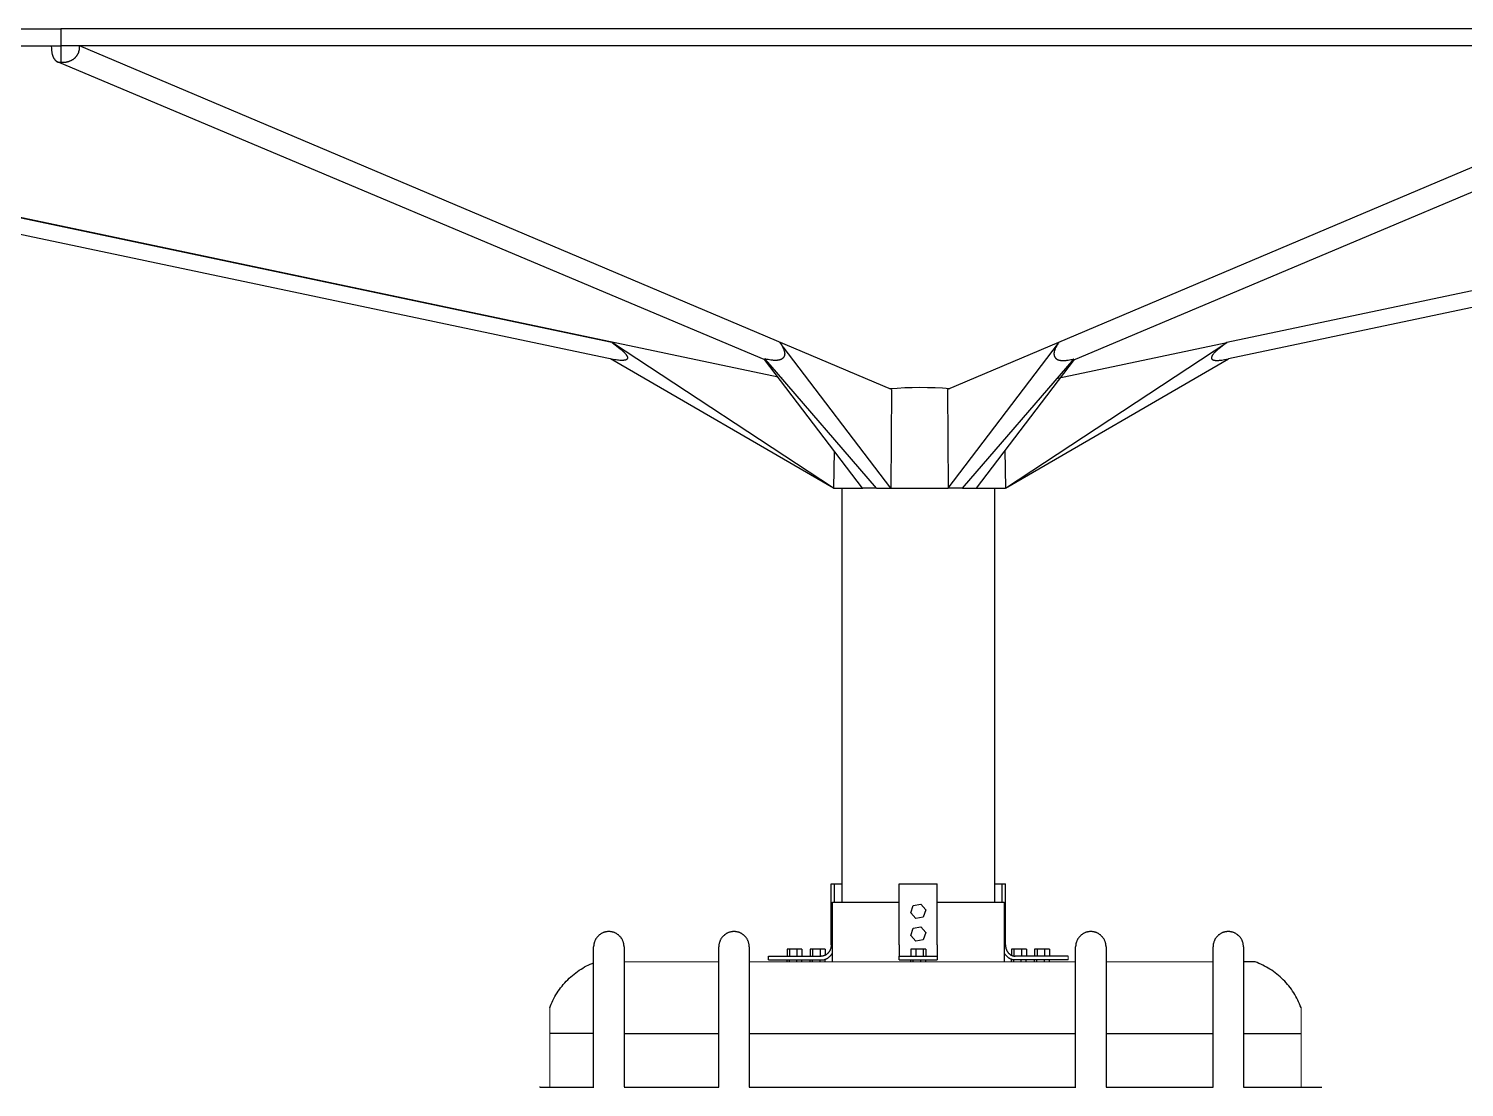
# Model space of a CAD drawing. Header units: millimetres. Extents: x 1.5 to 37.9, y -0.3 to 12.6.
# Drawn here: x 14.998 to 16.886, y 6.272 to 7.665 of the extents above; entities that cross this region are included whole.
import ezdxf

# ---------------------------------------------------------------- set-up
doc = ezdxf.new("R2010")
doc.units = ezdxf.units.MM
doc.layers.add('0.2', color=6, linetype='Continuous', lineweight=15)
doc.layers.add('0.3', color=4, linetype='Continuous', lineweight=20)

msp = doc.modelspace()

# ---------------------------------------------------------------- linework, layer by layer
at = {"layer": '0.2', "lineweight": -3}
for points in [[(15.7409, 6.3431), (15.7067, 6.3431), (15.6844, 6.3431), (15.6832, 6.3431)], [(15.7809, 6.3431), (15.9056, 6.3431)], [(15.9456, 6.3431), (16.3749, 6.3431)], [(16.4149, 6.3431), (16.5557, 6.3431)], [(16.5957, 6.3431), (16.6715, 6.3431)]]:
    msp.add_lwpolyline(points, dxfattribs=at)
at = {"layer": '0.3'}
for p, q in [((16.3649, 6.4449), (16.3649, 6.4399)), ((15.7809, 6.4374), (15.9056, 6.4374)), ((15.9456, 6.4374), (16.3749, 6.4374)), ((16.4149, 6.4374), (16.5557, 6.4374)), ((15.6832, 6.2724), (15.6832, 6.3769)), ((16.6715, 6.3772), (16.6715, 6.2724))]:
    msp.add_line(p, q, dxfattribs=at)
at = {"layer": '0.3', "lineweight": -3}
for points in [[(13.9106, 7.6652), (15.0401, 7.6652)], [(17.2989, 7.6652), (15.0401, 7.6652)], [(15.0401, 7.6652), (15.0401, 7.6426)], [(13.9106, 7.6426), (15.0401, 7.6426)], [(15.9835, 7.2066), (13.923, 7.6408)], [(15.7648, 7.2522), (13.923, 7.64)], [(15.0275, 7.6426), (15.0276, 7.6394), (15.0276, 7.6383), (15.0277, 7.6373), (15.0278, 7.6362), (15.028, 7.6352), (15.0281, 7.6342), (15.0283, 7.6332), (15.0285, 7.6323), (15.0288, 7.6313), (15.0289, 7.6309), (15.029, 7.6304), (15.0292, 7.63), (15.0293, 7.6296), (15.0295, 7.6291), (15.0297, 7.6287), (15.0298, 7.6283), (15.03, 7.6279), (15.0302, 7.6275), (15.0304, 7.6272), (15.0306, 7.6268), (15.0308, 7.6264), (15.031, 7.6261), (15.0312, 7.6257), (15.0315, 7.6254), (15.0317, 7.625), (15.032, 7.6246), (15.0323, 7.6243), (15.0326, 7.624), (15.0327, 7.6238), (15.0328, 7.6237), (15.033, 7.6235), (15.0331, 7.6234), (15.0333, 7.6233), (15.0334, 7.6231), (15.0335, 7.623), (15.0337, 7.6229), (15.0338, 7.6228), (15.034, 7.6227), (15.0341, 7.6226), (15.0343, 7.6224), (15.0344, 7.6223), (15.0346, 7.6222), (15.0347, 7.6222), (15.0349, 7.6221), (15.035, 7.622), (15.0352, 7.6219), (15.0353, 7.6218), (15.0355, 7.6217), (15.0356, 7.6217), (15.0358, 7.6216)], [(15.0401, 7.6426), (15.0401, 7.6212)], [(17.2989, 7.6426), (15.0401, 7.6426)], [(15.0401, 7.6212), (15.0406, 7.6212), (15.0412, 7.6211), (15.0418, 7.6211), (15.0424, 7.6211), (15.043, 7.6211), (15.0435, 7.6211), (15.0441, 7.6211), (15.0447, 7.6212), (15.0453, 7.6212), (15.0458, 7.6213), (15.0464, 7.6213), (15.047, 7.6214), (15.0476, 7.6215), (15.0481, 7.6216), (15.0487, 7.6218), (15.0493, 7.6219), (15.0498, 7.622), (15.0504, 7.6222), (15.0509, 7.6224), (15.0515, 7.6226), (15.052, 7.6228), (15.0525, 7.623), (15.0531, 7.6232), (15.0536, 7.6235), (15.0541, 7.6237), (15.0546, 7.624), (15.0551, 7.6243), (15.0556, 7.6246), (15.0561, 7.6249), (15.0566, 7.6252), (15.0571, 7.6256), (15.0575, 7.6259), (15.058, 7.6263), (15.0584, 7.6266), (15.0588, 7.627), (15.0592, 7.6274), (15.0595, 7.6278), (15.0599, 7.6282), (15.0603, 7.6286), (15.0606, 7.629), (15.0609, 7.6294), (15.0612, 7.6298), (15.0615, 7.6303), (15.0618, 7.6307), (15.0621, 7.6311), (15.0624, 7.6316), (15.0626, 7.6321), (15.0628, 7.6325), (15.0631, 7.633), (15.0633, 7.6335), (15.0635, 7.634), (15.0636, 7.6345), (15.0638, 7.635), (15.0639, 7.6355), (15.0641, 7.636), (15.0642, 7.6365), (15.0643, 7.637), (15.0644, 7.6376), (15.0645, 7.6381), (15.0645, 7.6386), (15.0646, 7.6392), (15.0646, 7.6397), (15.0646, 7.6403), (15.0646, 7.6426)], [(16.1326, 7.1907), (15.0646, 7.6426)], [(17.274, 7.6426), (16.2062, 7.1905)], [(16.5739, 7.2526), (18.4161, 7.6408)], [(15.7664, 7.2301), (13.9108, 7.6212)], [(15.0358, 7.6216), (15.0359, 7.6215), (15.0361, 7.6215), (15.0362, 7.6214), (15.0363, 7.6214), (15.0365, 7.6214), (15.0366, 7.6213), (15.0367, 7.6213), (15.0369, 7.6212), (15.037, 7.6212), (15.0371, 7.6212), (15.0373, 7.6212), (15.0374, 7.6211), (15.0375, 7.6211), (15.0377, 7.6211), (15.0378, 7.6211), (15.0379, 7.6211), (15.0381, 7.6211), (15.0382, 7.6211), (15.0383, 7.621), (15.0385, 7.621), (15.0386, 7.621), (15.0387, 7.6211), (15.0389, 7.6211), (15.039, 7.6211), (15.0391, 7.6211), (15.0393, 7.6211), (15.0394, 7.6211), (15.0395, 7.6211), (15.0397, 7.6211), (15.0398, 7.6212), (15.0399, 7.6212), (15.0401, 7.6212)], [(15.9684, 7.2286), (15.0358, 7.6216)], [(17.303, 7.6216), (16.3711, 7.2288)], [(18.4283, 7.6212), (16.576, 7.2309)], [(15.7651, 7.2523), (15.7755, 7.2444), (15.7769, 7.2433), (15.7781, 7.2422), (15.7794, 7.241), (15.7801, 7.2404), (15.7808, 7.2397), (15.7815, 7.239), (15.7821, 7.2383), (15.7828, 7.2375), (15.7831, 7.2372), (15.7833, 7.2368), (15.7836, 7.2365), (15.7839, 7.2361), (15.7841, 7.2357), (15.7843, 7.2354), (15.7846, 7.235), (15.7847, 7.2348), (15.7848, 7.2347), (15.7848, 7.2345), (15.7849, 7.2343), (15.785, 7.2341), (15.7851, 7.234), (15.7851, 7.2338), (15.7852, 7.2336), (15.7853, 7.2335), (15.7853, 7.2333), (15.7854, 7.2331), (15.7854, 7.233), (15.7854, 7.2329), (15.7854, 7.2328), (15.7854, 7.2327), (15.7854, 7.2326), (15.7855, 7.2326), (15.7855, 7.2325), (15.7855, 7.2324), (15.7855, 7.2324), (15.7855, 7.2323), (15.7855, 7.2322), (15.7855, 7.2322), (15.7855, 7.2321), (15.7855, 7.232), (15.7855, 7.232), (15.7855, 7.2319), (15.7855, 7.2319), (15.7855, 7.2318), (15.7854, 7.2317), (15.7854, 7.2317), (15.7854, 7.2316), (15.7854, 7.2316), (15.7854, 7.2315), (15.7854, 7.2315), (15.7854, 7.2314), (15.7854, 7.2313), (15.7853, 7.2313), (15.7853, 7.2312), (15.7853, 7.2312), (15.7853, 7.2311), (15.7853, 7.2311), (15.7852, 7.231), (15.7852, 7.231), (15.7852, 7.2309), (15.7852, 7.2309), (15.7851, 7.2308), (15.7851, 7.2308), (15.7851, 7.2307), (15.7851, 7.2307), (15.785, 7.2307), (15.785, 7.2306), (15.785, 7.2306), (15.7849, 7.2305), (15.7849, 7.2305), (15.7848, 7.2304), (15.7848, 7.2304), (15.7848, 7.2304), (15.7847, 7.2303), (15.7847, 7.2303), (15.7847, 7.2302), (15.7846, 7.2302), (15.7846, 7.2302), (15.7845, 7.2301), (15.7845, 7.2301), (15.7844, 7.23), (15.7843, 7.23), (15.7842, 7.2299), (15.7841, 7.2298), (15.784, 7.2298), (15.7839, 7.2297), (15.7838, 7.2297), (15.7837, 7.2296), (15.7836, 7.2295), (15.7835, 7.2295), (15.7833, 7.2294), (15.7832, 7.2294), (15.7831, 7.2293), (15.7829, 7.2293), (15.7828, 7.2293), (15.7827, 7.2292), (15.7824, 7.2291), (15.7821, 7.2291), (15.7818, 7.229), (15.7814, 7.2289), (15.7811, 7.2289), (15.7808, 7.2289), (15.7804, 7.2288), (15.7801, 7.2288), (15.7793, 7.2287), (15.7786, 7.2287), (15.7778, 7.2287), (15.777, 7.2288), (15.7762, 7.2288), (15.7754, 7.2288), (15.7737, 7.229), (15.7721, 7.2292), (15.7705, 7.2294), (15.7689, 7.2297), (15.7662, 7.2302)], [(16.0566, 7.0608), (15.7657, 7.252)], [(15.986, 7.2523), (15.9887, 7.2478), (15.9893, 7.2467), (15.9899, 7.2456), (15.9902, 7.245), (15.9904, 7.2444), (15.9907, 7.2439), (15.9909, 7.2433), (15.9911, 7.2428), (15.9913, 7.2422), (15.9915, 7.2416), (15.9917, 7.241), (15.9917, 7.2407), (15.9918, 7.2404), (15.9919, 7.24), (15.992, 7.2397), (15.992, 7.2393), (15.9921, 7.239), (15.9921, 7.2386), (15.9921, 7.2383), (15.9922, 7.2379), (15.9922, 7.2375), (15.9922, 7.2372), (15.9921, 7.237), (15.9921, 7.2368), (15.9921, 7.2366), (15.9921, 7.2365), (15.9921, 7.2363), (15.9921, 7.2361), (15.992, 7.2359), (15.992, 7.2357), (15.992, 7.2356), (15.9919, 7.2354), (15.9919, 7.2352), (15.9918, 7.235), (15.9918, 7.2348), (15.9917, 7.2347), (15.9917, 7.2345), (15.9916, 7.2343), (15.9915, 7.2341), (15.9915, 7.234), (15.9914, 7.2338), (15.9913, 7.2336), (15.9912, 7.2335), (15.9911, 7.2333), (15.991, 7.2331), (15.9909, 7.233), (15.9908, 7.2328), (15.9907, 7.2326), (15.9905, 7.2325), (15.9904, 7.2323), (15.9903, 7.2322), (15.9901, 7.232), (15.99, 7.2319), (15.9898, 7.2317), (15.9897, 7.2316), (15.9895, 7.2314), (15.9894, 7.2313), (15.9892, 7.2312), (15.9891, 7.2311), (15.9889, 7.2309), (15.9887, 7.2308), (15.9885, 7.2307), (15.9884, 7.2306), (15.9882, 7.2305), (15.988, 7.2304), (15.9878, 7.2303), (15.9876, 7.2302), (15.9874, 7.2301), (15.9873, 7.23), (15.9871, 7.2299), (15.9869, 7.2298), (15.9867, 7.2298), (15.9863, 7.2296), (15.9858, 7.2295), (15.9854, 7.2294), (15.985, 7.2293), (15.9845, 7.2292), (15.9841, 7.2291), (15.9836, 7.229), (15.9832, 7.2289), (15.9827, 7.2289), (15.9823, 7.2288), (15.9818, 7.2288), (15.9813, 7.2288), (15.9804, 7.2287), (15.9794, 7.2287), (15.9785, 7.2288), (15.9775, 7.2288), (15.9766, 7.2289), (15.9756, 7.229), (15.9747, 7.2291), (15.9738, 7.2292), (15.9721, 7.2295), (15.9705, 7.2298), (15.9691, 7.2301), (15.9663, 7.2309)], [(16.2073, 7.0608), (16.3525, 7.2517)], [(16.2825, 7.0608), (16.5739, 7.2523)], [(16.353, 7.2523), (16.3524, 7.2515), (16.3517, 7.2505), (16.351, 7.2495), (16.3503, 7.2484), (16.3497, 7.2474), (16.3491, 7.2463), (16.3488, 7.2457), (16.3485, 7.2452), (16.3482, 7.2446), (16.348, 7.244), (16.3478, 7.2435), (16.3475, 7.2429), (16.3474, 7.2424), (16.3472, 7.2419), (16.347, 7.2413), (16.3469, 7.241), (16.3468, 7.2407), (16.3468, 7.2403), (16.3467, 7.24), (16.3466, 7.2397), (16.3466, 7.2393), (16.3465, 7.239), (16.3465, 7.2386), (16.3464, 7.2383), (16.3464, 7.2379), (16.3464, 7.2376), (16.3464, 7.2372), (16.3464, 7.2369), (16.3464, 7.2367), (16.3465, 7.2365), (16.3465, 7.2363), (16.3465, 7.2361), (16.3465, 7.236), (16.3465, 7.2358), (16.3466, 7.2356), (16.3466, 7.2354), (16.3466, 7.2353), (16.3467, 7.2351), (16.3467, 7.2349), (16.3468, 7.2347), (16.3468, 7.2345), (16.3469, 7.2344), (16.347, 7.2342), (16.347, 7.234), (16.3471, 7.2339), (16.3472, 7.2337), (16.3473, 7.2335), (16.3474, 7.2333), (16.3475, 7.2332), (16.3476, 7.233), (16.3477, 7.2329), (16.3478, 7.2327), (16.3479, 7.2325), (16.348, 7.2324), (16.3482, 7.2322), (16.3483, 7.2321), (16.3484, 7.2319), (16.3486, 7.2318), (16.3487, 7.2316), (16.3489, 7.2315), (16.349, 7.2313), (16.3492, 7.2312), (16.3493, 7.2311), (16.3495, 7.2309), (16.3497, 7.2308), (16.3499, 7.2307), (16.35, 7.2306), (16.3502, 7.2305), (16.3504, 7.2304), (16.3506, 7.2303), (16.3508, 7.2302), (16.3509, 7.2301), (16.3511, 7.23), (16.3513, 7.2299), (16.3515, 7.2298), (16.3517, 7.2297), (16.3519, 7.2297), (16.3521, 7.2296), (16.3525, 7.2294), (16.353, 7.2293), (16.3534, 7.2292), (16.3538, 7.2291), (16.3543, 7.229), (16.3547, 7.2289), (16.3552, 7.2288), (16.3557, 7.2288), (16.3561, 7.2287), (16.3566, 7.2287), (16.3571, 7.2286), (16.3575, 7.2286), (16.3585, 7.2286), (16.3595, 7.2286), (16.3604, 7.2286), (16.3614, 7.2287), (16.3624, 7.2288), (16.3633, 7.2289), (16.3642, 7.229), (16.3652, 7.2292), (16.3669, 7.2295), (16.3685, 7.2298), (16.3699, 7.2301), (16.3728, 7.2309)], [(16.3515, 7.2055), (16.5739, 7.2523)], [(16.5739, 7.2523), (16.5636, 7.2444), (16.5622, 7.2433), (16.561, 7.2422), (16.5596, 7.241), (16.5589, 7.2404), (16.5583, 7.2397), (16.5576, 7.239), (16.5569, 7.2383), (16.5563, 7.2375), (16.556, 7.2372), (16.5557, 7.2368), (16.5554, 7.2365), (16.5552, 7.2361), (16.5549, 7.2357), (16.5547, 7.2354), (16.5545, 7.235), (16.5544, 7.2348), (16.5543, 7.2347), (16.5542, 7.2345), (16.5541, 7.2343), (16.5541, 7.2341), (16.554, 7.234), (16.5539, 7.2338), (16.5539, 7.2336), (16.5538, 7.2335), (16.5538, 7.2333), (16.5537, 7.2331), (16.5537, 7.233), (16.5537, 7.2329), (16.5536, 7.2328), (16.5536, 7.2327), (16.5536, 7.2326), (16.5536, 7.2326), (16.5536, 7.2325), (16.5536, 7.2324), (16.5536, 7.2323), (16.5536, 7.2322), (16.5536, 7.2322), (16.5536, 7.2321), (16.5536, 7.232), (16.5536, 7.2319), (16.5536, 7.2319), (16.5536, 7.2318), (16.5536, 7.2317), (16.5536, 7.2316), (16.5536, 7.2316), (16.5537, 7.2315), (16.5537, 7.2314), (16.5537, 7.2314), (16.5537, 7.2313), (16.5537, 7.2312), (16.5538, 7.2312), (16.5538, 7.2311), (16.5538, 7.2311), (16.5538, 7.231), (16.5539, 7.2309), (16.5539, 7.2309), (16.5539, 7.2308), (16.554, 7.2308), (16.554, 7.2307), (16.554, 7.2306), (16.5541, 7.2306), (16.5541, 7.2305), (16.5542, 7.2305), (16.5542, 7.2304), (16.5543, 7.2304), (16.5543, 7.2303), (16.5544, 7.2303), (16.5544, 7.2302), (16.5545, 7.2302), (16.5545, 7.2301), (16.5546, 7.2301), (16.5546, 7.2301), (16.5547, 7.23), (16.5547, 7.23), (16.5548, 7.2299), (16.5548, 7.2299), (16.5549, 7.2298), (16.555, 7.2298), (16.555, 7.2298), (16.5552, 7.2297), (16.5553, 7.2296), (16.5555, 7.2296), (16.5556, 7.2295), (16.5558, 7.2294), (16.5559, 7.2294), (16.5561, 7.2293), (16.5562, 7.2293), (16.5564, 7.2292), (16.5566, 7.2292), (16.5568, 7.2291), (16.5569, 7.2291), (16.5573, 7.229), (16.5577, 7.2289), (16.5581, 7.2289), (16.5585, 7.2288), (16.5589, 7.2288), (16.5594, 7.2288), (16.5598, 7.2287), (16.5603, 7.2287), (16.5612, 7.2287), (16.5622, 7.2288), (16.5632, 7.2288), (16.5642, 7.2289), (16.5652, 7.229), (16.5672, 7.2292), (16.5691, 7.2295), (16.5709, 7.2298), (16.576, 7.2309)], [(16.574, 7.2521), (16.574, 7.2521)], [(16.1317, 7.0608), (15.9904, 7.2466)], [(16.0566, 7.0608), (15.7631, 7.2309)], [(16.0944, 7.0608), (15.9656, 7.2301)], [(15.9676, 7.2293), (15.9672, 7.2297), (15.9669, 7.2302), (15.9666, 7.2306), (15.9664, 7.2307), (15.9663, 7.2309)], [(15.973, 7.2231), (15.9663, 7.2309)], [(16.113, 7.0608), (15.973, 7.2231)], [(16.226, 7.0608), (16.3728, 7.2309)], [(16.2447, 7.0608), (16.3736, 7.2302)], [(16.2825, 7.0608), (16.576, 7.2309)], [(15.9891, 7.2054), (15.9881, 7.2056)], [(16.0781, 7.2136), (16.0783, 7.2136)], [(16.1306, 7.1917), (16.1403, 7.1924), (16.1501, 7.193), (16.16, 7.1933), (16.17, 7.1934), (16.18, 7.1933), (16.19, 7.193), (16.1998, 7.1925), (16.2094, 7.1918)], [(16.1328, 7.1905), (16.1317, 7.0608)], [(16.1328, 7.1905), (16.1325, 7.1906)], [(16.2062, 7.1905), (16.2073, 7.0608)], [(16.0574, 7.1095), (16.0566, 7.0608)], [(16.2817, 7.1105), (16.2825, 7.0608)], [(16.0566, 7.0608), (16.0566, 7.0608), (16.0566, 7.0608), (16.0566, 7.0608), (16.0566, 7.0608), (16.0567, 7.0608), (16.0571, 7.0608), (16.0588, 7.0608), (16.0658, 7.0608), (16.0949, 7.0608)], [(16.068, 6.5162), (16.068, 7.0608)], [(16.1131, 7.0608), (16.0944, 7.0608)], [(16.1131, 7.0608), (16.2072, 7.0608)], [(16.226, 7.0608), (16.2073, 7.0608)], [(16.226, 7.0608), (16.2447, 7.0608)], [(16.2447, 7.0608), (16.2733, 7.0608), (16.2803, 7.0608), (16.2819, 7.0608), (16.2823, 7.0608), (16.2824, 7.0608), (16.2824, 7.0608), (16.2824, 7.0608), (16.2824, 7.0608)], [(16.268, 7.0608), (16.268, 6.5162)], [(16.0534, 6.5399), (16.0577, 6.5399)], [(16.0534, 6.4599), (16.0534, 6.5399)], [(16.0577, 6.5399), (16.0683, 6.5399)], [(16.0577, 6.5162), (16.0577, 6.5399)], [(16.143, 6.5399), (16.193, 6.5399)], [(16.143, 6.4599), (16.143, 6.5399)], [(16.193, 6.4599), (16.193, 6.5399)], [(16.268, 6.5399), (16.2783, 6.5399)], [(16.2783, 6.5399), (16.2826, 6.5399)], [(16.2783, 6.5162), (16.2783, 6.5399)], [(16.2826, 6.4599), (16.2826, 6.5399)], [(16.0551, 6.4373), (16.0551, 6.5162)], [(16.0551, 6.5162), (16.0551, 6.5162), (16.0551, 6.5162), (16.0551, 6.5162), (16.0552, 6.5162), (16.0554, 6.5162), (16.0564, 6.5162), (16.0607, 6.5162), (16.0789, 6.5162), (16.1433, 6.5162)], [(16.193, 6.5162), (16.2572, 6.5162), (16.2753, 6.5162), (16.2796, 6.5162), (16.2806, 6.5162), (16.2809, 6.5162), (16.2809, 6.5162), (16.281, 6.5162), (16.281, 6.5162), (16.281, 6.5162)], [(16.281, 6.5162), (16.281, 6.4373)], [(16.1581, 6.5019), (16.1613, 6.5114)], [(16.1647, 6.4944), (16.1581, 6.5019)], [(16.1613, 6.5114), (16.1711, 6.5133)], [(16.1745, 6.4963), (16.1647, 6.4944)], [(16.1711, 6.5133), (16.1777, 6.5058)], [(16.1777, 6.5058), (16.1745, 6.4963)], [(15.7609, 6.4773), (15.7603, 6.4773), (15.7597, 6.4772), (15.759, 6.4772), (15.7584, 6.4771), (15.7578, 6.477), (15.7572, 6.4769), (15.7566, 6.4768), (15.756, 6.4767), (15.7554, 6.4765), (15.7547, 6.4763), (15.7541, 6.4761), (15.7535, 6.4759), (15.7529, 6.4756), (15.7523, 6.4753), (15.7517, 6.475), (15.7511, 6.4747), (15.7505, 6.4743), (15.7499, 6.474), (15.7494, 6.4736), (15.7488, 6.4732), (15.7485, 6.473), (15.7483, 6.4728), (15.7477, 6.4723), (15.7472, 6.4719), (15.7468, 6.4714), (15.7463, 6.4709), (15.7458, 6.4704), (15.7454, 6.4699), (15.745, 6.4693), (15.7446, 6.4688), (15.7442, 6.4682), (15.7438, 6.4676), (15.7435, 6.4671), (15.7432, 6.4665), (15.7429, 6.4659), (15.7426, 6.4653), (15.7423, 6.4646), (15.7421, 6.464), (15.7419, 6.4634), (15.7417, 6.4628), (15.7415, 6.4622), (15.7414, 6.4616), (15.7413, 6.461), (15.7412, 6.4604), (15.7411, 6.4597), (15.741, 6.4591), (15.741, 6.4585), (15.7409, 6.4579), (15.7409, 6.4573)], [(15.7809, 6.4573), (15.7809, 6.4579), (15.7809, 6.4585), (15.7808, 6.4591), (15.7808, 6.4597), (15.7807, 6.4604), (15.7806, 6.461), (15.7805, 6.4616), (15.7803, 6.4622), (15.7801, 6.4628), (15.78, 6.4634), (15.7798, 6.464), (15.7795, 6.4646), (15.7793, 6.4653), (15.779, 6.4659), (15.7787, 6.4665), (15.7784, 6.4671), (15.778, 6.4676), (15.7777, 6.4682), (15.7773, 6.4688), (15.7769, 6.4693), (15.7765, 6.4699), (15.776, 6.4704), (15.7756, 6.4709), (15.7751, 6.4714), (15.7746, 6.4719), (15.7741, 6.4723), (15.7736, 6.4728), (15.7733, 6.473), (15.773, 6.4732), (15.7725, 6.4736), (15.7719, 6.474), (15.7714, 6.4743), (15.7708, 6.4747), (15.7702, 6.475), (15.7696, 6.4753), (15.769, 6.4756), (15.7683, 6.4759), (15.7677, 6.4761), (15.7671, 6.4763), (15.7665, 6.4765), (15.7659, 6.4767), (15.7653, 6.4768), (15.7647, 6.4769), (15.764, 6.477), (15.7634, 6.4771), (15.7628, 6.4772), (15.7622, 6.4772), (15.7616, 6.4773), (15.7609, 6.4773)], [(15.9256, 6.4773), (15.9249, 6.4773), (15.9243, 6.4772), (15.9237, 6.4772), (15.9231, 6.4771), (15.9224, 6.477), (15.9218, 6.4769), (15.9212, 6.4768), (15.9206, 6.4767), (15.92, 6.4765), (15.9194, 6.4763), (15.9187, 6.4761), (15.9181, 6.4759), (15.9175, 6.4756), (15.9169, 6.4753), (15.9163, 6.475), (15.9157, 6.4747), (15.9151, 6.4743), (15.9145, 6.474), (15.914, 6.4736), (15.9134, 6.4732), (15.9132, 6.473), (15.9129, 6.4728), (15.9124, 6.4723), (15.9119, 6.4719), (15.9114, 6.4714), (15.9109, 6.4709), (15.9104, 6.4704), (15.91, 6.4699), (15.9096, 6.4693), (15.9092, 6.4688), (15.9088, 6.4682), (15.9084, 6.4676), (15.9081, 6.4671), (15.9078, 6.4665), (15.9075, 6.4659), (15.9072, 6.4653), (15.907, 6.4646), (15.9067, 6.464), (15.9065, 6.4634), (15.9063, 6.4628), (15.9062, 6.4622), (15.906, 6.4616), (15.9059, 6.461), (15.9058, 6.4604), (15.9057, 6.4597), (15.9056, 6.4591), (15.9056, 6.4585), (15.9056, 6.4579), (15.9056, 6.4573)], [(15.9456, 6.4573), (15.9455, 6.4579), (15.9455, 6.4585), (15.9455, 6.4591), (15.9454, 6.4597), (15.9453, 6.4604), (15.9452, 6.461), (15.9451, 6.4616), (15.9449, 6.4622), (15.9448, 6.4628), (15.9446, 6.4634), (15.9444, 6.464), (15.9442, 6.4646), (15.9439, 6.4653), (15.9436, 6.4659), (15.9433, 6.4665), (15.943, 6.4671), (15.9427, 6.4676), (15.9423, 6.4682), (15.9419, 6.4688), (15.9415, 6.4693), (15.9411, 6.4699), (15.9407, 6.4704), (15.9402, 6.4709), (15.9397, 6.4714), (15.9392, 6.4719), (15.9387, 6.4723), (15.9382, 6.4728), (15.9379, 6.473), (15.9377, 6.4732), (15.9371, 6.4736), (15.9366, 6.474), (15.936, 6.4743), (15.9354, 6.4747), (15.9348, 6.475), (15.9342, 6.4753), (15.9336, 6.4756), (15.933, 6.4759), (15.9324, 6.4761), (15.9318, 6.4763), (15.9311, 6.4765), (15.9305, 6.4767), (15.9299, 6.4768), (15.9293, 6.4769), (15.9287, 6.477), (15.9281, 6.4771), (15.9274, 6.4772), (15.9268, 6.4772), (15.9262, 6.4773), (15.9256, 6.4773)], [(16.1581, 6.4721), (16.1613, 6.4816)], [(16.1613, 6.4816), (16.1711, 6.4836)], [(16.1711, 6.4836), (16.1777, 6.4761)], [(16.3949, 6.4773), (16.3943, 6.4773), (16.3937, 6.4772), (16.393, 6.4772), (16.3924, 6.4771), (16.3918, 6.477), (16.3912, 6.4769), (16.3906, 6.4768), (16.39, 6.4767), (16.3894, 6.4765), (16.3887, 6.4763), (16.3881, 6.4761), (16.3875, 6.4759), (16.3869, 6.4756), (16.3863, 6.4753), (16.3857, 6.475), (16.3851, 6.4747), (16.3845, 6.4743), (16.3839, 6.474), (16.3834, 6.4736), (16.3828, 6.4732), (16.3825, 6.473), (16.3823, 6.4728), (16.3817, 6.4723), (16.3812, 6.4719), (16.3808, 6.4714), (16.3803, 6.4709), (16.3798, 6.4704), (16.3794, 6.4699), (16.379, 6.4693), (16.3786, 6.4688), (16.3782, 6.4682), (16.3778, 6.4676), (16.3775, 6.4671), (16.3772, 6.4665), (16.3769, 6.4659), (16.3766, 6.4653), (16.3763, 6.4646), (16.3761, 6.464), (16.3759, 6.4634), (16.3757, 6.4628), (16.3755, 6.4622), (16.3754, 6.4616), (16.3753, 6.461), (16.3752, 6.4604), (16.3751, 6.4597), (16.375, 6.4591), (16.375, 6.4585), (16.3749, 6.4579), (16.3749, 6.4573)], [(16.4149, 6.4573), (16.4149, 6.4579), (16.4149, 6.4585), (16.4148, 6.4591), (16.4148, 6.4597), (16.4147, 6.4604), (16.4146, 6.461), (16.4145, 6.4616), (16.4143, 6.4622), (16.4141, 6.4628), (16.414, 6.4634), (16.4137, 6.464), (16.4135, 6.4646), (16.4133, 6.4653), (16.413, 6.4659), (16.4127, 6.4665), (16.4124, 6.4671), (16.412, 6.4676), (16.4117, 6.4682), (16.4113, 6.4688), (16.4109, 6.4693), (16.4105, 6.4699), (16.41, 6.4704), (16.4096, 6.4709), (16.4091, 6.4714), (16.4086, 6.4719), (16.4081, 6.4723), (16.4076, 6.4728), (16.4073, 6.473), (16.407, 6.4732), (16.4065, 6.4736), (16.4059, 6.474), (16.4054, 6.4743), (16.4048, 6.4747), (16.4042, 6.475), (16.4036, 6.4753), (16.403, 6.4756), (16.4023, 6.4759), (16.4017, 6.4761), (16.4011, 6.4763), (16.4005, 6.4765), (16.3999, 6.4767), (16.3993, 6.4768), (16.3987, 6.4769), (16.398, 6.477), (16.3974, 6.4771), (16.3968, 6.4772), (16.3962, 6.4772), (16.3956, 6.4773), (16.3949, 6.4773)], [(16.5757, 6.4773), (16.5751, 6.4773), (16.5744, 6.4772), (16.5738, 6.4772), (16.5732, 6.4771), (16.5726, 6.477), (16.572, 6.4769), (16.5714, 6.4768), (16.5708, 6.4767), (16.5701, 6.4765), (16.5695, 6.4763), (16.5689, 6.4761), (16.5683, 6.4759), (16.5677, 6.4756), (16.567, 6.4753), (16.5664, 6.475), (16.5659, 6.4747), (16.5653, 6.4743), (16.5647, 6.474), (16.5641, 6.4736), (16.5636, 6.4732), (16.5633, 6.473), (16.563, 6.4728), (16.5625, 6.4723), (16.562, 6.4719), (16.5615, 6.4714), (16.561, 6.4709), (16.5606, 6.4704), (16.5601, 6.4699), (16.5597, 6.4693), (16.5593, 6.4688), (16.5589, 6.4682), (16.5586, 6.4676), (16.5582, 6.4671), (16.5579, 6.4665), (16.5576, 6.4659), (16.5574, 6.4653), (16.5571, 6.4646), (16.5569, 6.464), (16.5567, 6.4634), (16.5565, 6.4628), (16.5563, 6.4622), (16.5562, 6.4616), (16.556, 6.461), (16.5559, 6.4604), (16.5558, 6.4597), (16.5558, 6.4591), (16.5557, 6.4585), (16.5557, 6.4579), (16.5557, 6.4573)], [(16.5957, 6.4573), (16.5957, 6.4579), (16.5957, 6.4585), (16.5956, 6.4591), (16.5955, 6.4597), (16.5955, 6.4604), (16.5954, 6.461), (16.5952, 6.4616), (16.5951, 6.4622), (16.5949, 6.4628), (16.5947, 6.4634), (16.5945, 6.464), (16.5943, 6.4646), (16.594, 6.4653), (16.5938, 6.4659), (16.5935, 6.4665), (16.5931, 6.4671), (16.5928, 6.4676), (16.5925, 6.4682), (16.5921, 6.4688), (16.5917, 6.4693), (16.5912, 6.4699), (16.5908, 6.4704), (16.5904, 6.4709), (16.5899, 6.4714), (16.5894, 6.4719), (16.5889, 6.4723), (16.5884, 6.4728), (16.5881, 6.473), (16.5878, 6.4732), (16.5873, 6.4736), (16.5867, 6.474), (16.5861, 6.4743), (16.5855, 6.4747), (16.5849, 6.475), (16.5844, 6.4753), (16.5837, 6.4756), (16.5831, 6.4759), (16.5825, 6.4761), (16.5819, 6.4763), (16.5813, 6.4765), (16.5806, 6.4767), (16.58, 6.4768), (16.5794, 6.4769), (16.5788, 6.477), (16.5782, 6.4771), (16.5776, 6.4772), (16.577, 6.4772), (16.5763, 6.4773), (16.5757, 6.4773)], [(16.0534, 6.4599), (16.0534, 6.4596), (16.0534, 6.4592), (16.0533, 6.4589), (16.0533, 6.4586), (16.0533, 6.4582), (16.0533, 6.4579), (16.0532, 6.4575), (16.0532, 6.4572), (16.0531, 6.4568), (16.053, 6.4565), (16.053, 6.4561), (16.0529, 6.4558), (16.0528, 6.4554), (16.0527, 6.4551), (16.0526, 6.4547), (16.0525, 6.4544), (16.0523, 6.454), (16.0522, 6.4537), (16.0521, 6.4534), (16.0519, 6.453), (16.0518, 6.4527), (16.0516, 6.4524), (16.0514, 6.452), (16.0513, 6.4517), (16.0511, 6.4514), (16.0509, 6.4511), (16.0507, 6.4508), (16.0505, 6.4505), (16.0503, 6.4502), (16.05, 6.4499), (16.0498, 6.4496), (16.0496, 6.4493), (16.0493, 6.449), (16.0491, 6.4488), (16.0488, 6.4485), (16.0486, 6.4483), (16.0483, 6.448), (16.048, 6.4478), (16.0478, 6.4476), (16.0475, 6.4474), (16.0472, 6.4471), (16.0469, 6.4469), (16.0466, 6.4468), (16.0464, 6.4466), (16.0461, 6.4464), (16.0458, 6.4463), (16.0455, 6.4461), (16.0452, 6.446), (16.0449, 6.4458), (16.0446, 6.4457), (16.0443, 6.4456), (16.044, 6.4455), (16.0437, 6.4454), (16.0434, 6.4453), (16.043, 6.4452), (16.0427, 6.4452), (16.0424, 6.4451), (16.0421, 6.445), (16.0418, 6.445), (16.0416, 6.445), (16.0413, 6.4449), (16.041, 6.4449), (16.0407, 6.4449), (16.0404, 6.4449)], [(16.143, 6.4599), (16.143, 6.4493), (16.143, 6.446), (16.143, 6.4452), (16.143, 6.445), (16.143, 6.4449), (16.143, 6.4449), (16.143, 6.4449)], [(16.1647, 6.4646), (16.1581, 6.4721)], [(16.1745, 6.4666), (16.1647, 6.4646)], [(16.1777, 6.4761), (16.1745, 6.4666)], [(16.193, 6.4599), (16.193, 6.4493), (16.193, 6.446), (16.193, 6.4452), (16.193, 6.445), (16.193, 6.4449), (16.193, 6.4449), (16.193, 6.4449)], [(16.2826, 6.4599), (16.2826, 6.4596), (16.2826, 6.4592), (16.2826, 6.4589), (16.2827, 6.4586), (16.2827, 6.4582), (16.2827, 6.4579), (16.2828, 6.4575), (16.2828, 6.4572), (16.2829, 6.4568), (16.283, 6.4565), (16.283, 6.4561), (16.2831, 6.4558), (16.2832, 6.4554), (16.2833, 6.4551), (16.2834, 6.4547), (16.2835, 6.4544), (16.2836, 6.454), (16.2838, 6.4537), (16.2839, 6.4534), (16.2841, 6.453), (16.2842, 6.4527), (16.2844, 6.4524), (16.2846, 6.452), (16.2847, 6.4517), (16.2849, 6.4514), (16.2851, 6.4511), (16.2853, 6.4508), (16.2855, 6.4505), (16.2857, 6.4502), (16.286, 6.4499), (16.2862, 6.4496), (16.2864, 6.4493), (16.2867, 6.449), (16.2869, 6.4488), (16.2872, 6.4485), (16.2874, 6.4483), (16.2877, 6.448), (16.2879, 6.4478), (16.2882, 6.4476), (16.2885, 6.4474), (16.2888, 6.4471), (16.2891, 6.4469), (16.2893, 6.4468), (16.2896, 6.4466), (16.2899, 6.4464), (16.2902, 6.4463), (16.2905, 6.4461), (16.2908, 6.446), (16.2911, 6.4458), (16.2914, 6.4457), (16.2917, 6.4456), (16.292, 6.4455), (16.2923, 6.4454), (16.2926, 6.4453), (16.2929, 6.4452), (16.2932, 6.4452), (16.2935, 6.4451), (16.2938, 6.445), (16.2941, 6.445), (16.2944, 6.445), (16.2947, 6.4449), (16.295, 6.4449), (16.2953, 6.4449), (16.2956, 6.4449)], [(15.7409, 6.2725), (15.7409, 6.4573)], [(15.7809, 6.4573), (15.7809, 6.2729)], [(15.9056, 6.2724), (15.9056, 6.4573)], [(15.9456, 6.4573), (15.9456, 6.2724)], [(15.9711, 6.4399), (15.9711, 6.4449)], [(15.9711, 6.4449), (16.0404, 6.4449)], [(15.9711, 6.4399), (16.0404, 6.4399)], [(15.9985, 6.4543), (15.9953, 6.4543)], [(15.9953, 6.4543), (15.9953, 6.4449)], [(15.9953, 6.4373), (15.9953, 6.4399)], [(16.0083, 6.4543), (15.9985, 6.4543)], [(15.9985, 6.4543), (15.9985, 6.4449)], [(15.9985, 6.4374), (15.9985, 6.4399)], [(16.0083, 6.4543), (16.0083, 6.4449)], [(16.0149, 6.4543), (16.0083, 6.4543)], [(16.0083, 6.4374), (16.0083, 6.4399)], [(16.0149, 6.4543), (16.0149, 6.4449)], [(16.0149, 6.4374), (16.0149, 6.4399)], [(16.0289, 6.4543), (16.0257, 6.4543)], [(16.0257, 6.4543), (16.0257, 6.4449)], [(16.0257, 6.4374), (16.0257, 6.4399)], [(16.0387, 6.4543), (16.0289, 6.4543)], [(16.0289, 6.4543), (16.0289, 6.4449)], [(16.0289, 6.4374), (16.0289, 6.4399)], [(16.0387, 6.4543), (16.0387, 6.4449)], [(16.0453, 6.4543), (16.0387, 6.4543)], [(16.0387, 6.4374), (16.0387, 6.4399)], [(16.0404, 6.4399), (16.0409, 6.4399), (16.0414, 6.4399), (16.0419, 6.44), (16.0424, 6.44), (16.0429, 6.4401), (16.0434, 6.4402), (16.0439, 6.4403), (16.0445, 6.4405), (16.0447, 6.4405), (16.045, 6.4406), (16.0452, 6.4407), (16.0455, 6.4408), (16.0458, 6.4409), (16.046, 6.441), (16.0463, 6.4411), (16.0465, 6.4412), (16.0468, 6.4413), (16.047, 6.4414), (16.0473, 6.4416), (16.0476, 6.4417), (16.0478, 6.4418), (16.0481, 6.442), (16.0483, 6.4421), (16.0486, 6.4423), (16.0488, 6.4424), (16.0491, 6.4426), (16.0495, 6.4429), (16.05, 6.4433), (16.0505, 6.4437), (16.0509, 6.4441), (16.0514, 6.4445), (16.0518, 6.4449), (16.0523, 6.4454), (16.0527, 6.4458), (16.0531, 6.4463), (16.0535, 6.4468), (16.0538, 6.4473), (16.0542, 6.4478), (16.0545, 6.4484), (16.0548, 6.4489), (16.0552, 6.4495)], [(16.0453, 6.4543), (16.0453, 6.446)], [(16.0453, 6.4374), (16.0453, 6.4407)], [(16.143, 6.4399), (16.143, 6.4449)], [(16.143, 6.4449), (16.193, 6.4449)], [(16.143, 6.4399), (16.1777, 6.4399)], [(16.1647, 6.4543), (16.1581, 6.4543)], [(16.1581, 6.4543), (16.1581, 6.4449)], [(16.1581, 6.4374), (16.1581, 6.4399)], [(16.1613, 6.4374), (16.1613, 6.4399)], [(16.1647, 6.4543), (16.1647, 6.4449)], [(16.1745, 6.4543), (16.1647, 6.4543)], [(16.1711, 6.4374), (16.1711, 6.4399)], [(16.1745, 6.4543), (16.1745, 6.4449)], [(16.1777, 6.4543), (16.1745, 6.4543)], [(16.1777, 6.4543), (16.1777, 6.4449)], [(16.1777, 6.4399), (16.193, 6.4399)], [(16.1777, 6.4374), (16.1777, 6.4399)], [(16.193, 6.4449), (16.193, 6.4399)], [(16.2956, 6.4399), (16.2951, 6.4399), (16.2946, 6.4399), (16.2941, 6.44), (16.2936, 6.44), (16.2931, 6.4401), (16.2926, 6.4402), (16.2921, 6.4403), (16.2916, 6.4405), (16.2911, 6.4406), (16.2906, 6.4408), (16.29, 6.441), (16.2895, 6.4412), (16.289, 6.4414), (16.2885, 6.4417), (16.288, 6.4419), (16.2875, 6.4422), (16.287, 6.4425), (16.2866, 6.4429), (16.2861, 6.4432), (16.2856, 6.4436), (16.2852, 6.444), (16.2847, 6.4444), (16.2843, 6.4448), (16.2838, 6.4452), (16.2834, 6.4457), (16.283, 6.4461), (16.2827, 6.4466), (16.2823, 6.4471), (16.2819, 6.4476), (16.2816, 6.4482), (16.2813, 6.4487), (16.281, 6.4492)], [(16.2904, 6.4374), (16.2904, 6.4408)], [(16.2937, 6.4543), (16.2905, 6.4543)], [(16.2905, 6.4543), (16.2905, 6.4461)], [(16.2936, 6.4374), (16.2936, 6.44)], [(16.3036, 6.4543), (16.2937, 6.4543)], [(16.2937, 6.4543), (16.2937, 6.4451)], [(16.3649, 6.4449), (16.2956, 6.4449)], [(16.3649, 6.4399), (16.2956, 6.4399)], [(16.3034, 6.4374), (16.3034, 6.4399)], [(16.3102, 6.4543), (16.3036, 6.4543)], [(16.3036, 6.4543), (16.3036, 6.4449)], [(16.31, 6.4374), (16.31, 6.4399)], [(16.3102, 6.4543), (16.3102, 6.4449)], [(16.3209, 6.4374), (16.3209, 6.4399)], [(16.3242, 6.4543), (16.321, 6.4543)], [(16.321, 6.4543), (16.321, 6.4449)], [(16.3241, 6.4374), (16.3241, 6.4399)], [(16.334, 6.4543), (16.3242, 6.4543)], [(16.3242, 6.4543), (16.3242, 6.4449)], [(16.3339, 6.4374), (16.3339, 6.4399)], [(16.3406, 6.4543), (16.334, 6.4543)], [(16.334, 6.4543), (16.334, 6.4449)], [(16.3405, 6.4374), (16.3405, 6.4399)], [(16.3406, 6.4543), (16.3406, 6.4449)], [(16.3749, 6.2726), (16.3749, 6.4573)], [(16.4149, 6.4573), (16.4149, 6.2724)], [(16.5557, 6.2726), (16.5557, 6.4573)], [(16.5957, 6.4573), (16.5957, 6.2724)], [(15.6832, 6.3769), (15.6842, 6.3794), (15.6852, 6.3819), (15.6863, 6.3844), (15.6874, 6.3868), (15.6887, 6.3893), (15.69, 6.3917), (15.6913, 6.3941), (15.6928, 6.3965), (15.6943, 6.3988), (15.6959, 6.4011), (15.6975, 6.4034), (15.6993, 6.4056), (15.701, 6.4077), (15.7029, 6.4099), (15.7048, 6.4119), (15.7068, 6.4139), (15.7088, 6.4159), (15.7109, 6.4178), (15.713, 6.4196), (15.7151, 6.4214), (15.7174, 6.4231), (15.7196, 6.4248), (15.7219, 6.4264), (15.7243, 6.4279), (15.7266, 6.4293), (15.729, 6.4307), (15.7315, 6.432), (15.7339, 6.4332), (15.7364, 6.4344), (15.7389, 6.4354), (15.7409, 6.4363)], [(16.6111, 6.4373), (16.5957, 6.4373)], [(16.6714, 6.3772), (16.6704, 6.3797), (16.6694, 6.3822), (16.6683, 6.3847), (16.6672, 6.3871), (16.666, 6.3896), (16.6647, 6.392), (16.6633, 6.3943), (16.6618, 6.3967), (16.6603, 6.399), (16.6587, 6.4013), (16.6571, 6.4035), (16.6554, 6.4057), (16.6536, 6.4078), (16.6518, 6.4099), (16.6499, 6.412), (16.6479, 6.414), (16.6459, 6.4159), (16.6439, 6.4178), (16.6418, 6.4196), (16.6396, 6.4214), (16.6374, 6.4231), (16.6352, 6.4247), (16.6329, 6.4263), (16.6306, 6.4278), (16.6282, 6.4292), (16.6258, 6.4306), (16.6234, 6.4319), (16.621, 6.4331), (16.6186, 6.4343), (16.6161, 6.4353), (16.6136, 6.4364), (16.6111, 6.4373)], [(15.6705, 6.2724), (15.6699, 6.2724)], [(15.6705, 6.2724), (15.741, 6.2724)], [(15.7809, 6.2724), (15.9058, 6.2724)], [(15.9456, 6.2724), (16.375, 6.2724)], [(16.4152, 6.2724), (16.5558, 6.2724)], [(16.5957, 6.2724), (16.6988, 6.2724)]]:
    msp.add_lwpolyline(points, dxfattribs=at)

doc.saveas('drawing.dxf')
